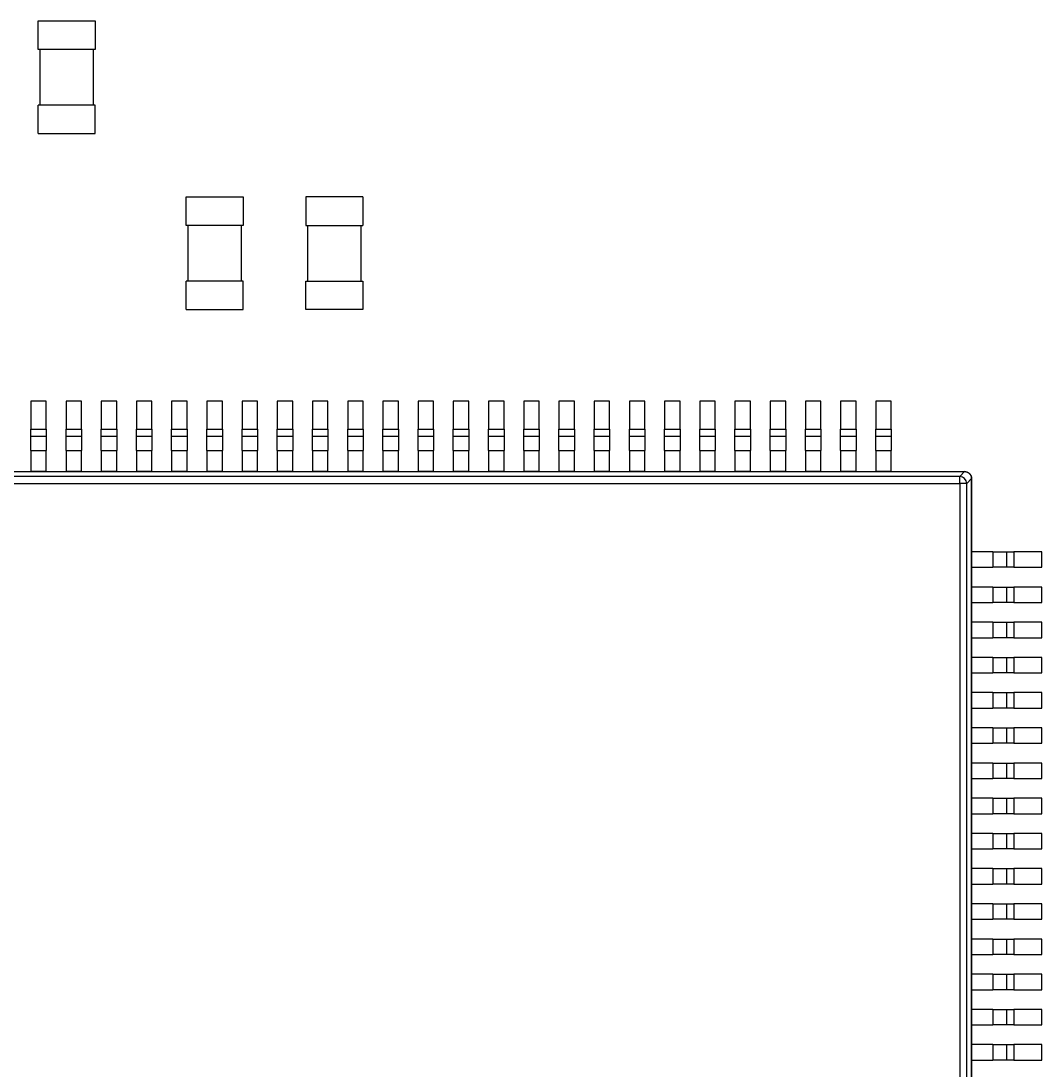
# Model space of a CAD drawing. Header units: millimetres. Extents: x -3 to 395, y 18 to 269.
# Drawn here: x 64.5 to 79, y 175.72 to 190.62 of the extents above; entities that cross this region are included whole.
import ezdxf

# ---------------------------------------------------------------- set-up
doc = ezdxf.new("R2010")
doc.units = ezdxf.units.MM

msp = doc.modelspace()

# ---------------------------------------------------------------- linework, layer by layer
at = {"color": 7, "linetype": 'Continuous', "lineweight": 25}
for p, q in [((64.739, 190.217), (64.739, 190.623)), ((64.739, 190.623), (65.551, 190.623)), ((65.551, 190.623), (65.551, 190.217)), ((65.551, 190.217), (64.739, 190.217)), ((64.764, 190.217), (64.764, 189.429)), ((65.526, 189.429), (65.526, 190.217)), ((65.551, 189.429), (64.739, 189.429)), ((64.739, 189.023), (64.739, 189.429)), ((65.551, 189.023), (65.551, 189.429)), ((64.739, 189.023), (65.551, 189.023)), ((66.839, 187.717), (66.839, 188.123)), ((66.839, 188.123), (67.651, 188.123)), ((67.651, 188.123), (67.651, 187.717)), ((69.351, 188.123), (68.539, 188.123)), ((68.539, 188.123), (68.539, 187.717)), ((69.351, 188.123), (69.351, 187.717)), ((67.651, 187.717), (66.839, 187.717)), ((66.864, 187.717), (66.864, 186.929)), ((67.626, 186.929), (67.626, 187.717)), ((68.539, 187.717), (69.351, 187.717)), ((68.564, 187.717), (68.564, 186.929)), ((69.326, 186.929), (69.326, 187.717)), ((67.651, 186.929), (66.839, 186.929)), ((66.839, 186.523), (66.839, 186.929)), ((67.651, 186.523), (67.651, 186.929)), ((68.539, 186.929), (69.351, 186.929)), ((68.539, 186.523), (68.539, 186.929)), ((69.351, 186.929), (69.351, 186.523)), ((66.839, 186.523), (67.651, 186.523)), ((69.351, 186.523), (68.539, 186.523)), ((64.855, 185.223), (64.635, 185.223)), ((64.635, 185.223), (64.635, 184.823)), ((64.855, 184.823), (64.855, 185.223)), ((65.355, 185.223), (65.135, 185.223)), ((65.135, 185.223), (65.135, 184.823)), ((65.355, 184.823), (65.355, 185.223)), ((65.855, 185.223), (65.635, 185.223)), ((65.635, 185.223), (65.635, 184.823)), ((65.855, 184.823), (65.855, 185.223)), ((66.355, 185.223), (66.135, 185.223)), ((66.135, 185.223), (66.135, 184.823)), ((66.355, 184.823), (66.355, 185.223)), ((66.855, 185.223), (66.635, 185.223)), ((66.635, 185.223), (66.635, 184.823)), ((66.855, 184.823), (66.855, 185.223)), ((67.355, 185.223), (67.135, 185.223)), ((67.135, 185.223), (67.135, 184.823)), ((67.355, 184.823), (67.355, 185.223)), ((67.855, 185.223), (67.635, 185.223)), ((67.635, 185.223), (67.635, 184.823)), ((67.855, 184.823), (67.855, 185.223)), ((68.355, 185.223), (68.135, 185.223)), ((68.135, 185.223), (68.135, 184.823)), ((68.355, 184.823), (68.355, 185.223)), ((68.855, 185.223), (68.635, 185.223)), ((68.635, 185.223), (68.635, 184.823)), ((68.855, 184.823), (68.855, 185.223)), ((69.355, 185.223), (69.135, 185.223)), ((69.135, 185.223), (69.135, 184.823)), ((69.355, 184.823), (69.355, 185.223)), ((69.855, 185.223), (69.635, 185.223)), ((69.635, 185.223), (69.635, 184.823)), ((69.855, 184.823), (69.855, 185.223)), ((70.355, 185.223), (70.135, 185.223)), ((70.135, 185.223), (70.135, 184.823)), ((70.355, 184.823), (70.355, 185.223)), ((70.855, 185.223), (70.635, 185.223)), ((70.635, 185.223), (70.635, 184.823)), ((70.855, 184.823), (70.855, 185.223)), ((71.355, 185.223), (71.135, 185.223)), ((71.135, 185.223), (71.135, 184.823)), ((71.355, 184.823), (71.355, 185.223)), ((71.855, 185.223), (71.635, 185.223)), ((71.635, 185.223), (71.635, 184.823)), ((71.855, 184.823), (71.855, 185.223)), ((72.355, 185.223), (72.135, 185.223)), ((72.135, 185.223), (72.135, 184.823)), ((72.355, 184.823), (72.355, 185.223)), ((72.855, 185.223), (72.635, 185.223)), ((72.635, 185.223), (72.635, 184.823)), ((72.855, 184.823), (72.855, 185.223)), ((73.355, 185.223), (73.135, 185.223)), ((73.135, 185.223), (73.135, 184.823)), ((73.355, 184.823), (73.355, 185.223)), ((73.855, 185.223), (73.635, 185.223)), ((73.635, 185.223), (73.635, 184.823)), ((73.855, 184.823), (73.855, 185.223)), ((74.355, 185.223), (74.135, 185.223)), ((74.135, 185.223), (74.135, 184.823)), ((74.355, 184.823), (74.355, 185.223)), ((74.855, 185.223), (74.635, 185.223)), ((74.635, 185.223), (74.635, 184.823)), ((74.855, 184.823), (74.855, 185.223)), ((75.355, 185.223), (75.135, 185.223)), ((75.135, 185.223), (75.135, 184.823)), ((75.355, 184.823), (75.355, 185.223)), ((75.855, 185.223), (75.635, 185.223)), ((75.635, 185.223), (75.635, 184.823)), ((75.855, 184.823), (75.855, 185.223)), ((76.355, 185.223), (76.135, 185.223)), ((76.135, 185.223), (76.135, 184.823)), ((76.355, 184.823), (76.355, 185.223)), ((76.855, 185.223), (76.635, 185.223)), ((76.635, 185.223), (76.635, 184.823)), ((76.855, 184.823), (76.855, 185.223)), ((64.635, 184.823), (64.855, 184.823)), ((64.635, 184.723), (64.635, 184.823)), ((64.855, 184.823), (64.855, 184.723)), ((65.135, 184.823), (65.355, 184.823)), ((65.135, 184.723), (65.135, 184.823)), ((65.355, 184.823), (65.355, 184.723)), ((65.635, 184.823), (65.855, 184.823)), ((65.635, 184.723), (65.635, 184.823)), ((65.855, 184.823), (65.855, 184.723)), ((66.135, 184.823), (66.355, 184.823)), ((66.135, 184.723), (66.135, 184.823)), ((66.355, 184.823), (66.355, 184.723)), ((66.635, 184.823), (66.855, 184.823)), ((66.635, 184.723), (66.635, 184.823)), ((66.855, 184.823), (66.855, 184.723)), ((67.135, 184.823), (67.355, 184.823)), ((67.135, 184.723), (67.135, 184.823)), ((67.355, 184.823), (67.355, 184.723)), ((67.635, 184.823), (67.855, 184.823)), ((67.635, 184.723), (67.635, 184.823)), ((67.855, 184.823), (67.855, 184.723)), ((68.135, 184.823), (68.355, 184.823)), ((68.135, 184.723), (68.135, 184.823)), ((68.355, 184.823), (68.355, 184.723)), ((68.635, 184.823), (68.855, 184.823)), ((68.635, 184.723), (68.635, 184.823)), ((68.855, 184.823), (68.855, 184.723)), ((69.135, 184.823), (69.355, 184.823)), ((69.135, 184.723), (69.135, 184.823)), ((69.355, 184.823), (69.355, 184.723)), ((69.635, 184.823), (69.855, 184.823)), ((69.635, 184.723), (69.635, 184.823)), ((69.855, 184.823), (69.855, 184.723)), ((70.135, 184.823), (70.355, 184.823)), ((70.135, 184.723), (70.135, 184.823)), ((70.355, 184.823), (70.355, 184.723)), ((70.635, 184.823), (70.855, 184.823)), ((70.635, 184.723), (70.635, 184.823)), ((70.855, 184.823), (70.855, 184.723)), ((71.135, 184.823), (71.355, 184.823)), ((71.135, 184.723), (71.135, 184.823)), ((71.355, 184.823), (71.355, 184.723)), ((71.635, 184.823), (71.855, 184.823)), ((71.635, 184.723), (71.635, 184.823)), ((71.855, 184.823), (71.855, 184.723)), ((72.135, 184.823), (72.355, 184.823)), ((72.135, 184.723), (72.135, 184.823)), ((72.355, 184.823), (72.355, 184.723)), ((72.635, 184.823), (72.855, 184.823)), ((72.635, 184.723), (72.635, 184.823)), ((72.855, 184.823), (72.855, 184.723)), ((73.135, 184.823), (73.355, 184.823)), ((73.135, 184.723), (73.135, 184.823)), ((73.355, 184.823), (73.355, 184.723)), ((73.635, 184.823), (73.855, 184.823)), ((73.635, 184.723), (73.635, 184.823)), ((73.855, 184.823), (73.855, 184.723)), ((74.135, 184.823), (74.355, 184.823)), ((74.135, 184.723), (74.135, 184.823)), ((74.355, 184.823), (74.355, 184.723)), ((74.635, 184.823), (74.855, 184.823)), ((74.635, 184.723), (74.635, 184.823)), ((74.855, 184.823), (74.855, 184.723)), ((75.135, 184.823), (75.355, 184.823)), ((75.135, 184.723), (75.135, 184.823)), ((75.355, 184.823), (75.355, 184.723)), ((75.635, 184.823), (75.855, 184.823)), ((75.635, 184.723), (75.635, 184.823)), ((75.855, 184.823), (75.855, 184.723)), ((76.135, 184.823), (76.355, 184.823)), ((76.135, 184.723), (76.135, 184.823)), ((76.355, 184.823), (76.355, 184.723)), ((76.635, 184.823), (76.855, 184.823)), ((76.635, 184.723), (76.635, 184.823)), ((76.855, 184.823), (76.855, 184.723)), ((64.855, 184.723), (64.635, 184.723)), ((64.635, 184.523), (64.635, 184.723)), ((64.855, 184.723), (64.855, 184.523)), ((65.355, 184.723), (65.135, 184.723)), ((65.135, 184.523), (65.135, 184.723)), ((65.355, 184.723), (65.355, 184.523)), ((65.855, 184.723), (65.635, 184.723)), ((65.635, 184.523), (65.635, 184.723)), ((65.855, 184.723), (65.855, 184.523)), ((66.355, 184.723), (66.135, 184.723)), ((66.135, 184.523), (66.135, 184.723)), ((66.355, 184.723), (66.355, 184.523)), ((66.855, 184.723), (66.635, 184.723)), ((66.635, 184.523), (66.635, 184.723)), ((66.855, 184.723), (66.855, 184.523)), ((67.355, 184.723), (67.135, 184.723)), ((67.135, 184.523), (67.135, 184.723)), ((67.355, 184.723), (67.355, 184.523)), ((67.855, 184.723), (67.635, 184.723)), ((67.635, 184.523), (67.635, 184.723)), ((67.855, 184.723), (67.855, 184.523)), ((68.355, 184.723), (68.135, 184.723)), ((68.135, 184.523), (68.135, 184.723)), ((68.355, 184.723), (68.355, 184.523)), ((68.855, 184.723), (68.635, 184.723)), ((68.635, 184.523), (68.635, 184.723)), ((68.855, 184.723), (68.855, 184.523)), ((69.355, 184.723), (69.135, 184.723)), ((69.135, 184.523), (69.135, 184.723)), ((69.355, 184.723), (69.355, 184.523)), ((69.855, 184.723), (69.635, 184.723)), ((69.635, 184.523), (69.635, 184.723)), ((69.855, 184.723), (69.855, 184.523)), ((70.355, 184.723), (70.135, 184.723)), ((70.135, 184.523), (70.135, 184.723)), ((70.355, 184.723), (70.355, 184.523)), ((70.855, 184.723), (70.635, 184.723)), ((70.635, 184.523), (70.635, 184.723)), ((70.855, 184.723), (70.855, 184.523)), ((71.355, 184.723), (71.135, 184.723)), ((71.135, 184.523), (71.135, 184.723)), ((71.355, 184.723), (71.355, 184.523)), ((71.855, 184.723), (71.635, 184.723)), ((71.635, 184.523), (71.635, 184.723)), ((71.855, 184.723), (71.855, 184.523)), ((72.355, 184.723), (72.135, 184.723)), ((72.135, 184.523), (72.135, 184.723)), ((72.355, 184.723), (72.355, 184.523)), ((72.855, 184.723), (72.635, 184.723)), ((72.635, 184.523), (72.635, 184.723)), ((72.855, 184.723), (72.855, 184.523)), ((73.355, 184.723), (73.135, 184.723)), ((73.135, 184.523), (73.135, 184.723)), ((73.355, 184.723), (73.355, 184.523)), ((73.855, 184.723), (73.635, 184.723)), ((73.635, 184.523), (73.635, 184.723)), ((73.855, 184.723), (73.855, 184.523)), ((74.355, 184.723), (74.135, 184.723)), ((74.135, 184.523), (74.135, 184.723)), ((74.355, 184.723), (74.355, 184.523)), ((74.855, 184.723), (74.635, 184.723)), ((74.635, 184.523), (74.635, 184.723)), ((74.855, 184.723), (74.855, 184.523)), ((75.355, 184.723), (75.135, 184.723)), ((75.135, 184.523), (75.135, 184.723)), ((75.355, 184.723), (75.355, 184.523)), ((75.855, 184.723), (75.635, 184.723)), ((75.635, 184.523), (75.635, 184.723)), ((75.855, 184.723), (75.855, 184.523)), ((76.355, 184.723), (76.135, 184.723)), ((76.135, 184.523), (76.135, 184.723)), ((76.355, 184.723), (76.355, 184.523)), ((76.855, 184.723), (76.635, 184.723)), ((76.635, 184.523), (76.635, 184.723)), ((76.855, 184.723), (76.855, 184.523)), ((64.635, 184.523), (64.855, 184.523)), ((64.635, 184.523), (64.635, 184.223)), ((64.855, 184.223), (64.855, 184.523)), ((65.135, 184.523), (65.355, 184.523)), ((65.135, 184.523), (65.135, 184.223)), ((65.355, 184.223), (65.355, 184.523)), ((65.635, 184.523), (65.855, 184.523)), ((65.635, 184.523), (65.635, 184.223)), ((65.855, 184.223), (65.855, 184.523)), ((66.135, 184.523), (66.355, 184.523)), ((66.135, 184.523), (66.135, 184.223)), ((66.355, 184.223), (66.355, 184.523)), ((66.635, 184.523), (66.855, 184.523)), ((66.635, 184.523), (66.635, 184.223)), ((66.855, 184.223), (66.855, 184.523)), ((67.135, 184.523), (67.355, 184.523)), ((67.135, 184.523), (67.135, 184.223)), ((67.355, 184.223), (67.355, 184.523)), ((67.635, 184.523), (67.855, 184.523)), ((67.635, 184.523), (67.635, 184.223)), ((67.855, 184.223), (67.855, 184.523)), ((68.135, 184.523), (68.355, 184.523)), ((68.135, 184.523), (68.135, 184.223)), ((68.355, 184.223), (68.355, 184.523)), ((68.635, 184.523), (68.855, 184.523)), ((68.635, 184.523), (68.635, 184.223)), ((68.855, 184.223), (68.855, 184.523)), ((69.135, 184.523), (69.355, 184.523)), ((69.135, 184.523), (69.135, 184.223)), ((69.355, 184.223), (69.355, 184.523)), ((69.635, 184.523), (69.855, 184.523)), ((69.635, 184.523), (69.635, 184.223)), ((69.855, 184.223), (69.855, 184.523)), ((70.135, 184.523), (70.355, 184.523)), ((70.135, 184.523), (70.135, 184.223)), ((70.355, 184.223), (70.355, 184.523)), ((70.635, 184.523), (70.855, 184.523)), ((70.635, 184.523), (70.635, 184.223)), ((70.855, 184.223), (70.855, 184.523)), ((71.135, 184.523), (71.355, 184.523)), ((71.135, 184.523), (71.135, 184.223)), ((71.355, 184.223), (71.355, 184.523)), ((71.635, 184.523), (71.855, 184.523)), ((71.635, 184.523), (71.635, 184.223)), ((71.855, 184.223), (71.855, 184.523)), ((72.135, 184.523), (72.355, 184.523)), ((72.135, 184.523), (72.135, 184.223)), ((72.355, 184.223), (72.355, 184.523)), ((72.635, 184.523), (72.855, 184.523)), ((72.635, 184.523), (72.635, 184.223)), ((72.855, 184.223), (72.855, 184.523)), ((73.135, 184.523), (73.355, 184.523)), ((73.135, 184.523), (73.135, 184.223)), ((73.355, 184.223), (73.355, 184.523)), ((73.635, 184.523), (73.855, 184.523)), ((73.635, 184.523), (73.635, 184.223)), ((73.855, 184.223), (73.855, 184.523)), ((74.135, 184.523), (74.355, 184.523)), ((74.135, 184.523), (74.135, 184.223)), ((74.355, 184.223), (74.355, 184.523)), ((74.635, 184.523), (74.855, 184.523)), ((74.635, 184.523), (74.635, 184.223)), ((74.855, 184.223), (74.855, 184.523)), ((75.135, 184.523), (75.355, 184.523)), ((75.135, 184.523), (75.135, 184.223)), ((75.355, 184.223), (75.355, 184.523)), ((75.635, 184.523), (75.855, 184.523)), ((75.635, 184.523), (75.635, 184.223)), ((75.855, 184.223), (75.855, 184.523)), ((76.135, 184.523), (76.355, 184.523)), ((76.135, 184.523), (76.135, 184.223)), ((76.355, 184.223), (76.355, 184.523)), ((76.635, 184.523), (76.855, 184.523)), ((76.635, 184.523), (76.635, 184.223)), ((76.855, 184.223), (76.855, 184.523)), ((58.095, 184.222), (77.895, 184.222)), ((64.355, 184.223), (64.635, 184.223)), ((64.855, 184.223), (64.635, 184.223)), ((64.855, 184.223), (65.135, 184.223)), ((65.355, 184.223), (65.135, 184.223)), ((65.355, 184.223), (65.635, 184.223)), ((65.855, 184.223), (65.635, 184.223)), ((65.855, 184.223), (66.135, 184.223)), ((66.355, 184.223), (66.135, 184.223)), ((66.355, 184.223), (66.635, 184.223)), ((66.855, 184.223), (66.635, 184.223)), ((66.855, 184.223), (67.135, 184.223)), ((67.355, 184.223), (67.135, 184.223)), ((67.355, 184.223), (67.635, 184.223)), ((67.855, 184.223), (67.635, 184.223)), ((67.855, 184.223), (68.135, 184.223)), ((68.355, 184.223), (68.135, 184.223)), ((68.355, 184.223), (68.635, 184.223)), ((68.855, 184.223), (68.635, 184.223)), ((68.855, 184.223), (69.135, 184.223)), ((69.355, 184.223), (69.135, 184.223)), ((69.355, 184.223), (69.635, 184.223)), ((69.855, 184.223), (69.635, 184.223)), ((69.855, 184.223), (70.135, 184.223)), ((70.355, 184.223), (70.135, 184.223)), ((70.355, 184.223), (70.635, 184.223)), ((70.855, 184.223), (70.635, 184.223)), ((70.855, 184.223), (71.135, 184.223)), ((71.355, 184.223), (71.135, 184.223)), ((71.355, 184.223), (71.635, 184.223)), ((71.855, 184.223), (71.635, 184.223)), ((71.855, 184.223), (72.135, 184.223)), ((72.355, 184.223), (72.135, 184.223)), ((72.355, 184.223), (72.635, 184.223)), ((72.855, 184.223), (72.635, 184.223)), ((72.855, 184.223), (73.135, 184.223)), ((73.355, 184.223), (73.135, 184.223)), ((73.355, 184.223), (73.635, 184.223)), ((73.855, 184.223), (73.635, 184.223)), ((73.855, 184.223), (74.135, 184.223)), ((74.355, 184.223), (74.135, 184.223)), ((74.355, 184.223), (74.635, 184.223)), ((74.855, 184.223), (74.635, 184.223)), ((74.855, 184.223), (75.135, 184.223)), ((75.355, 184.223), (75.135, 184.223)), ((75.355, 184.223), (75.635, 184.223)), ((75.855, 184.223), (75.635, 184.223)), ((75.855, 184.223), (76.135, 184.223)), ((76.355, 184.223), (76.135, 184.223)), ((76.355, 184.223), (76.635, 184.223)), ((76.855, 184.223), (76.635, 184.223)), ((76.855, 184.223), (77.895, 184.223)), ((77.895, 184.222), (77.826, 184.153)), ((77.895, 184.222), (77.895, 184.223)), ((77.826, 184.153), (58.164, 184.153)), ((58.164, 184.054), (77.826, 184.054)), ((77.826, 184.054), (77.826, 184.153)), ((77.826, 184.054), (77.826, 164.391)), ((77.926, 184.054), (77.826, 184.054)), ((77.926, 184.054), (77.995, 184.123)), ((77.926, 164.391), (77.926, 184.054)), ((77.995, 184.121), (77.992, 184.149)), ((77.995, 184.123), (77.995, 164.323)), ((77.995, 184.123), (77.995, 184.123)), ((77.995, 183.083), (77.995, 184.123)), ((78.295, 183.083), (77.995, 183.083)), ((77.995, 182.863), (77.995, 183.083)), ((78.295, 183.083), (78.295, 182.863)), ((78.295, 183.083), (78.495, 183.083)), ((78.495, 182.863), (78.495, 183.083)), ((78.495, 183.083), (78.595, 183.083)), ((78.595, 183.083), (78.595, 182.863)), ((78.995, 183.083), (78.595, 183.083)), ((78.995, 182.863), (78.995, 183.083)), ((77.995, 182.863), (78.295, 182.863)), ((77.995, 182.583), (77.995, 182.863)), ((78.495, 182.863), (78.295, 182.863)), ((78.595, 182.863), (78.495, 182.863)), ((78.595, 182.863), (78.995, 182.863)), ((77.995, 182.363), (77.995, 182.583)), ((78.295, 182.583), (77.995, 182.583)), ((78.295, 182.583), (78.295, 182.363)), ((78.295, 182.583), (78.495, 182.583)), ((78.495, 182.363), (78.495, 182.583)), ((78.495, 182.583), (78.595, 182.583)), ((78.595, 182.583), (78.595, 182.363)), ((78.995, 182.583), (78.595, 182.583)), ((78.995, 182.363), (78.995, 182.583)), ((77.995, 182.363), (78.295, 182.363)), ((77.995, 182.083), (77.995, 182.363)), ((78.495, 182.363), (78.295, 182.363)), ((78.595, 182.363), (78.495, 182.363)), ((78.595, 182.363), (78.995, 182.363)), ((77.995, 181.863), (77.995, 182.083)), ((78.295, 182.083), (77.995, 182.083)), ((78.295, 182.083), (78.295, 181.863)), ((78.295, 182.083), (78.495, 182.083)), ((78.495, 181.863), (78.495, 182.083)), ((78.495, 182.083), (78.595, 182.083)), ((78.595, 182.083), (78.595, 181.863)), ((78.995, 182.083), (78.595, 182.083)), ((78.995, 181.863), (78.995, 182.083)), ((77.995, 181.863), (78.295, 181.863)), ((77.995, 181.583), (77.995, 181.863)), ((78.495, 181.863), (78.295, 181.863)), ((78.595, 181.863), (78.495, 181.863)), ((78.595, 181.863), (78.995, 181.863)), ((78.295, 181.583), (77.995, 181.583)), ((77.995, 181.363), (77.995, 181.583)), ((78.295, 181.583), (78.295, 181.363)), ((78.295, 181.583), (78.495, 181.583)), ((78.495, 181.363), (78.495, 181.583)), ((78.495, 181.583), (78.595, 181.583)), ((78.595, 181.583), (78.595, 181.363)), ((78.995, 181.583), (78.595, 181.583)), ((78.995, 181.363), (78.995, 181.583)), ((77.995, 181.363), (78.295, 181.363)), ((77.995, 181.083), (77.995, 181.363)), ((78.495, 181.363), (78.295, 181.363)), ((78.595, 181.363), (78.495, 181.363)), ((78.595, 181.363), (78.995, 181.363)), ((77.995, 180.863), (77.995, 181.083)), ((78.295, 181.083), (77.995, 181.083)), ((78.295, 181.083), (78.295, 180.863)), ((78.295, 181.083), (78.495, 181.083)), ((78.495, 180.863), (78.495, 181.083)), ((78.495, 181.083), (78.595, 181.083)), ((78.595, 181.083), (78.595, 180.863)), ((78.995, 181.083), (78.595, 181.083)), ((78.995, 180.863), (78.995, 181.083)), ((77.995, 180.863), (78.295, 180.863)), ((77.995, 180.583), (77.995, 180.863)), ((78.495, 180.863), (78.295, 180.863)), ((78.595, 180.863), (78.495, 180.863)), ((78.595, 180.863), (78.995, 180.863)), ((78.295, 180.583), (77.995, 180.583)), ((77.995, 180.363), (77.995, 180.583)), ((78.295, 180.583), (78.295, 180.363)), ((78.295, 180.583), (78.495, 180.583)), ((78.495, 180.363), (78.495, 180.583)), ((78.495, 180.583), (78.595, 180.583)), ((78.595, 180.583), (78.595, 180.363)), ((78.995, 180.583), (78.595, 180.583)), ((78.995, 180.363), (78.995, 180.583)), ((77.995, 180.363), (78.295, 180.363)), ((77.995, 180.083), (77.995, 180.363)), ((78.495, 180.363), (78.295, 180.363)), ((78.595, 180.363), (78.495, 180.363)), ((78.595, 180.363), (78.995, 180.363)), ((78.295, 180.083), (77.995, 180.083)), ((77.995, 179.863), (77.995, 180.083)), ((78.295, 180.083), (78.295, 179.863)), ((78.295, 180.083), (78.495, 180.083)), ((78.495, 179.863), (78.495, 180.083)), ((78.495, 180.083), (78.595, 180.083)), ((78.595, 180.083), (78.595, 179.863)), ((78.995, 180.083), (78.595, 180.083)), ((78.995, 179.863), (78.995, 180.083)), ((77.995, 179.863), (78.295, 179.863)), ((77.995, 179.583), (77.995, 179.863)), ((78.495, 179.863), (78.295, 179.863)), ((78.595, 179.863), (78.495, 179.863)), ((78.595, 179.863), (78.995, 179.863)), ((78.295, 179.583), (77.995, 179.583)), ((77.995, 179.363), (77.995, 179.583)), ((78.295, 179.583), (78.295, 179.363)), ((78.295, 179.583), (78.495, 179.583)), ((78.495, 179.363), (78.495, 179.583)), ((78.495, 179.583), (78.595, 179.583)), ((78.595, 179.583), (78.595, 179.363)), ((78.995, 179.583), (78.595, 179.583)), ((78.995, 179.363), (78.995, 179.583)), ((77.995, 179.363), (78.295, 179.363)), ((77.995, 179.083), (77.995, 179.363)), ((78.495, 179.363), (78.295, 179.363)), ((78.595, 179.363), (78.495, 179.363)), ((78.595, 179.363), (78.995, 179.363)), ((77.995, 178.863), (77.995, 179.083)), ((78.295, 179.083), (77.995, 179.083)), ((78.295, 179.083), (78.295, 178.863)), ((78.295, 179.083), (78.495, 179.083)), ((78.495, 178.863), (78.495, 179.083)), ((78.495, 179.083), (78.595, 179.083)), ((78.595, 179.083), (78.595, 178.863)), ((78.995, 179.083), (78.595, 179.083)), ((78.995, 178.863), (78.995, 179.083)), ((77.995, 178.863), (78.295, 178.863)), ((77.995, 178.583), (77.995, 178.863)), ((78.495, 178.863), (78.295, 178.863)), ((78.595, 178.863), (78.495, 178.863)), ((78.595, 178.863), (78.995, 178.863)), ((77.995, 178.363), (77.995, 178.583)), ((78.295, 178.583), (77.995, 178.583)), ((78.295, 178.583), (78.295, 178.363)), ((78.295, 178.583), (78.495, 178.583)), ((78.495, 178.363), (78.495, 178.583)), ((78.495, 178.583), (78.595, 178.583)), ((78.595, 178.583), (78.595, 178.363)), ((78.995, 178.583), (78.595, 178.583)), ((78.995, 178.363), (78.995, 178.583)), ((77.995, 178.363), (78.295, 178.363)), ((77.995, 178.083), (77.995, 178.363)), ((78.495, 178.363), (78.295, 178.363)), ((78.595, 178.363), (78.495, 178.363)), ((78.595, 178.363), (78.995, 178.363)), ((77.995, 177.863), (77.995, 178.083)), ((78.295, 178.083), (77.995, 178.083)), ((78.295, 178.083), (78.295, 177.863)), ((78.295, 178.083), (78.495, 178.083)), ((78.495, 177.863), (78.495, 178.083)), ((78.495, 178.083), (78.595, 178.083)), ((78.595, 178.083), (78.595, 177.863)), ((78.995, 178.083), (78.595, 178.083)), ((78.995, 177.863), (78.995, 178.083)), ((77.995, 177.863), (78.295, 177.863)), ((77.995, 177.583), (77.995, 177.863)), ((78.495, 177.863), (78.295, 177.863)), ((78.595, 177.863), (78.495, 177.863)), ((78.595, 177.863), (78.995, 177.863)), ((77.995, 177.363), (77.995, 177.583)), ((78.295, 177.583), (77.995, 177.583)), ((78.295, 177.583), (78.295, 177.363)), ((78.295, 177.583), (78.495, 177.583)), ((78.495, 177.363), (78.495, 177.583)), ((78.495, 177.583), (78.595, 177.583)), ((78.595, 177.583), (78.595, 177.363)), ((78.995, 177.583), (78.595, 177.583)), ((78.995, 177.363), (78.995, 177.583)), ((77.995, 177.363), (78.295, 177.363)), ((77.995, 177.083), (77.995, 177.363)), ((78.495, 177.363), (78.295, 177.363)), ((78.595, 177.363), (78.495, 177.363)), ((78.595, 177.363), (78.995, 177.363)), ((78.295, 177.083), (77.995, 177.083)), ((77.995, 176.863), (77.995, 177.083)), ((78.295, 177.083), (78.295, 176.863)), ((78.295, 177.083), (78.495, 177.083)), ((78.495, 176.863), (78.495, 177.083)), ((78.495, 177.083), (78.595, 177.083)), ((78.595, 177.083), (78.595, 176.863)), ((78.995, 177.083), (78.595, 177.083)), ((78.995, 176.863), (78.995, 177.083)), ((77.995, 176.863), (78.295, 176.863)), ((77.995, 176.583), (77.995, 176.863)), ((78.495, 176.863), (78.295, 176.863)), ((78.595, 176.863), (78.495, 176.863)), ((78.595, 176.863), (78.995, 176.863)), ((78.295, 176.583), (77.995, 176.583)), ((77.995, 176.363), (77.995, 176.583)), ((78.295, 176.583), (78.295, 176.363)), ((78.295, 176.583), (78.495, 176.583)), ((78.495, 176.363), (78.495, 176.583)), ((78.495, 176.583), (78.595, 176.583)), ((78.595, 176.583), (78.595, 176.363)), ((78.995, 176.583), (78.595, 176.583)), ((78.995, 176.363), (78.995, 176.583)), ((77.995, 176.363), (78.295, 176.363)), ((77.995, 176.083), (77.995, 176.363)), ((78.495, 176.363), (78.295, 176.363)), ((78.595, 176.363), (78.495, 176.363)), ((78.595, 176.363), (78.995, 176.363)), ((77.995, 175.863), (77.995, 176.083)), ((78.295, 176.083), (77.995, 176.083)), ((78.295, 176.083), (78.295, 175.863)), ((78.295, 176.083), (78.495, 176.083)), ((78.495, 175.863), (78.495, 176.083)), ((78.495, 176.083), (78.595, 176.083)), ((78.595, 176.083), (78.595, 175.863)), ((78.995, 176.083), (78.595, 176.083)), ((78.995, 175.863), (78.995, 176.083)), ((77.995, 175.863), (78.295, 175.863)), ((77.995, 175.583), (77.995, 175.863)), ((78.495, 175.863), (78.295, 175.863)), ((78.595, 175.863), (78.495, 175.863)), ((78.595, 175.863), (78.995, 175.863))]:
    msp.add_line(p, q, dxfattribs=at)
msp.add_arc((77.825, 184.052), 0.101, 0.7226, 89.2731, dxfattribs=at)
for points, knots in [([(77.895, 184.223), (77.908, 184.221), (77.935, 184.218), (77.968, 184.195), (77.991, 184.162), (77.994, 184.136), (77.995, 184.123)], [0, 0, 0, 0, 0.249991, 0.499967, 0.750009, 1, 1, 1, 1]), ([(77.995, 184.123), (77.993, 184.135), (77.99, 184.161), (77.967, 184.194), (77.934, 184.217), (77.908, 184.22), (77.895, 184.222)], [0, 0, 0, 0, 0.250015, 0.499995, 0.750041, 1, 1, 1, 1]), ([(77.895, 184.222), (77.908, 184.22), (77.934, 184.217), (77.967, 184.194), (77.99, 184.161), (77.993, 184.135), (77.995, 184.123)], [0, 0, 0, 0, 0.249959, 0.500005, 0.749985, 1, 1, 1, 1])]:
    msp.add_open_spline(points, degree=3, knots=knots, dxfattribs=at)

doc.saveas('drawing.dxf')
